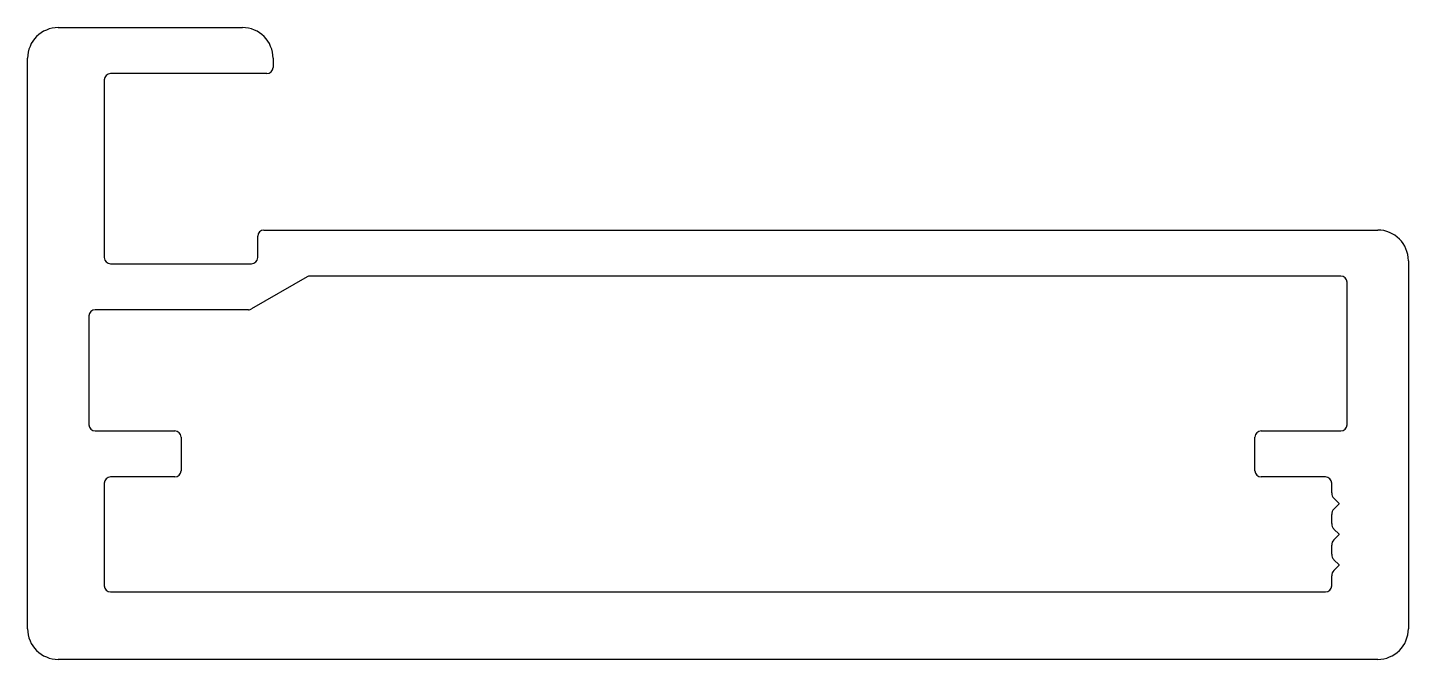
# Model space of a CAD drawing. Extents: x -22.5 to 22.5, y 1 to 21.6.
import ezdxf

# ---------------------------------------------------------------- set-up
doc = ezdxf.new("R2010")
doc.units = 0
doc.layers.get('0').update_dxf_attribs({"linetype": 'CONTINUOUS'})
doc.layers.add('1', color=7, linetype='CONTINUOUS')

msp = doc.modelspace()

# ---------------------------------------------------------------- linework, layer by layer
at = {"color": 7}
for p, q in [((-21.503, 21.621), (-15.503, 21.621)), ((-22.503, 2.021), (-22.503, 20.621)), ((-14.503, 20.621), (-14.503, 20.321)), ((-20.003, 19.921), (-20.003, 14.121)), ((-14.703, 20.121), (-19.803, 20.121)), ((-14.803, 15.021), (21.497, 15.021)), ((-15.003, 14.121), (-15.003, 14.821)), ((22.497, 14.021), (22.497, 2.021)), ((-19.803, 13.921), (-15.203, 13.921)), ((21.497, 1.021), (-21.503, 1.021))]:
    msp.add_line(p, q, dxfattribs=at)
for centre, radius, start, end in [((-21.503, 20.621), 1, 90, 180), ((-15.503, 20.621), 1, 0, 90), ((-14.703, 20.321), 0.2, 270, 360), ((-19.803, 19.921), 0.2, 90, 180), ((-14.803, 14.821), 0.2, 90, 180), ((21.497, 14.021), 1, 0, 90), ((-19.803, 14.121), 0.2, 180, 270), ((-15.203, 14.121), 0.2, 270, 360), ((-21.503, 2.021), 1, 180, 270), ((21.497, 2.021), 1, 270, 0)]:
    msp.add_arc(centre, radius, start, end, dxfattribs=at)
at = {"layer": '1', "color": 7, "linetype": 'CONTINUOUS'}
for p, q in [((20.297, 13.521, -0.084), (-13.294, 13.521, -0.084)), ((-13.394, 13.495, -0.084), (-15.206, 12.448, -0.084)), ((20.497, 8.671, -0.084), (20.497, 13.321, -0.084)), ((-20.503, 12.221, -0.084), (-20.503, 8.671, -0.084)), ((-15.306, 12.421, -0.084), (-20.303, 12.421, -0.084)), ((-20.303, 8.471, -0.084), (-17.703, 8.471, -0.084)), ((-17.503, 8.271, -0.084), (-17.503, 7.171, -0.084)), ((17.497, 7.171, -0.084), (17.497, 8.271, -0.084)), ((17.697, 8.471, -0.084), (20.297, 8.471, -0.084)), ((-20.003, 6.771, -0.084), (-20.003, 3.421, -0.084)), ((-17.703, 6.971, -0.084), (-19.803, 6.971, -0.084)), ((19.797, 6.971, -0.084), (17.697, 6.971, -0.084)), ((19.997, 6.45, -0.084), (19.997, 6.771, -0.084)), ((20.242, 6.102, -0.084), (20.07, 6.273, -0.084)), ((20.07, 5.92, -0.084), (20.242, 6.091, -0.084)), ((19.997, 5.45, -0.084), (19.997, 5.743, -0.084)), ((20.242, 5.102, -0.084), (20.07, 5.273, -0.084)), ((20.07, 4.92, -0.084), (20.242, 5.091, -0.084)), ((19.997, 4.45, -0.084), (19.997, 4.743, -0.084)), ((20.242, 4.102, -0.084), (20.07, 4.273, -0.084)), ((20.07, 3.92, -0.084), (20.242, 4.091, -0.084)), ((19.997, 3.421, -0.084), (19.997, 3.743, -0.084)), ((-19.803, 3.221, -0.084), (19.797, 3.221, -0.084))]:
    msp.add_line(p, q, dxfattribs=at)
for centre, radius, start, end in [((-13.294, 13.321, -0.084), 0.2, 90, 120), ((20.297, 13.321, -0.084), 0.2, 360, 90), ((-20.303, 12.221, -0.084), 0.2, 90, 180), ((-15.306, 12.621, -0.084), 0.2, 270, 300), ((-20.303, 8.671, -0.084), 0.2, 180, 270), ((20.297, 8.671, -0.084), 0.2, 270, 360), ((-17.703, 8.271, -0.084), 0.2, 0, 90), ((17.697, 8.271, -0.084), 0.2, 90, 180), ((-19.803, 6.771, -0.084), 0.2, 90, 180), ((-17.703, 7.171, -0.084), 0.2, 270, 0), ((17.697, 7.171, -0.084), 0.2, 180, 270), ((19.797, 6.771, -0.084), 0.2, 0, 90), ((20.247, 6.45, -0.084), 0.25, 180, 225), ((20.247, 5.743, -0.084), 0.25, 135, 180), ((20.236, 6.096, -0.084), 0.008, 315, 45), ((20.247, 5.45, -0.084), 0.25, 180, 225), ((20.236, 5.096, -0.084), 0.008, 315, 45), ((20.247, 4.743, -0.084), 0.25, 135, 180), ((20.247, 4.45, -0.084), 0.25, 180, 225), ((20.236, 4.096, -0.084), 0.008, 315, 45), ((20.247, 3.743, -0.084), 0.25, 135, 180), ((-19.803, 3.421, -0.084), 0.2, 180, 270), ((19.797, 3.421, -0.084), 0.2, 270, 360)]:
    msp.add_arc(centre, radius, start, end, dxfattribs=at)

doc.saveas('drawing.dxf')
